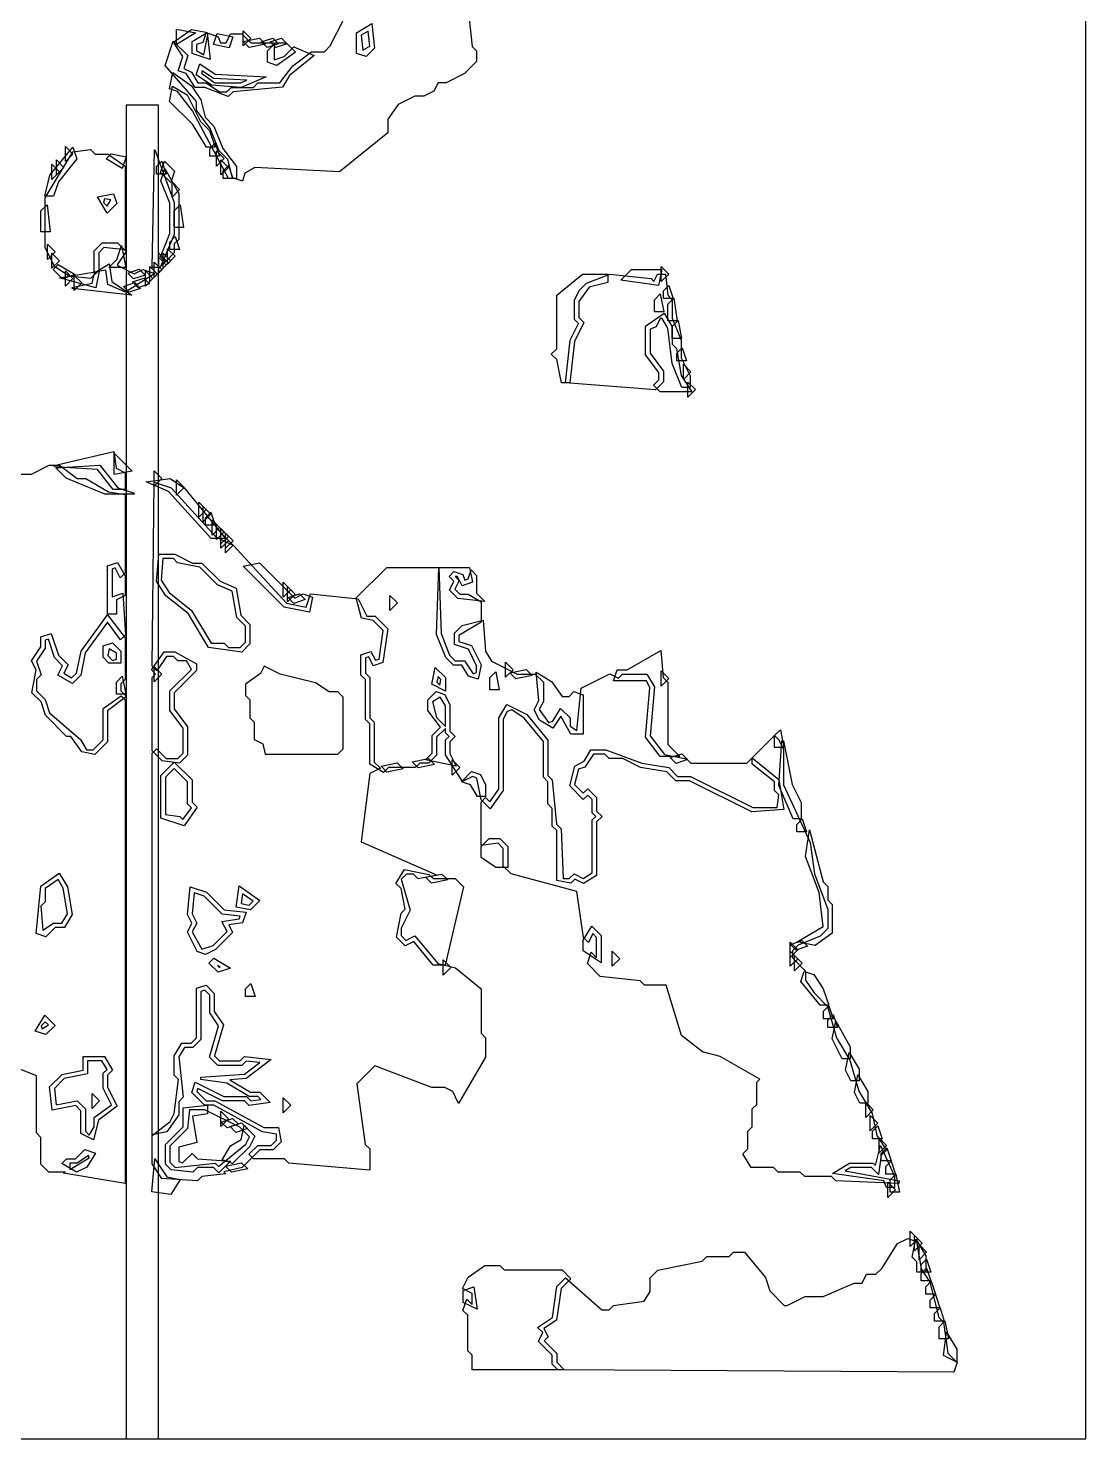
# Model space of a CAD drawing. Header units: millimetres. Extents: x 0 to 296, y 0 to 296.
# Drawn here: x 178.5 to 295.8, y 0 to 156.4 of the extents above; entities that cross this region are included whole.
import ezdxf

# ---------------------------------------------------------------- set-up
doc = ezdxf.new("R2010")
doc.units = ezdxf.units.MM
for name, color, linetype in [('CUT_OUTLINE', 5, 'Continuous'), ('CUT_SLOT', 1, 'Continuous'), ('ENG_D', 3, 'Continuous'), ('ENG_K', 2, 'Continuous'), ('ENG_L', 4, 'Continuous')]:
    doc.layers.add(name, color=color, linetype=linetype)

msp = doc.modelspace()

# ---------------------------------------------------------------- linework, layer by layer
at = {"layer": 'CUT_OUTLINE'}
msp.add_lwpolyline([(0, 0), (295.8, 0), (295.8, 295.8), (0, 295.8), (0, 0)], close=True, dxfattribs=at)
at = {"layer": 'CUT_SLOT'}
msp.add_lwpolyline([(189.42, 0), (192.99, 0), (192.99, 147.9), (189.42, 147.9), (189.42, 0)], close=True, dxfattribs=at)
at = {"layer": 'ENG_D'}
for points in [[(214.95, 153.64), (214.95, 155.93), (216.63, 156.94), (216.93, 154.22), (216, 153.29), (214.95, 153.64)], [(197.89, 154.86), (197.2, 154.63), (197.2, 153.96), (198.02, 153.47), (198.49, 155.87), (199.62, 155.49), (199.85, 154.8), (200.5, 154.8), (200.99, 155.79), (202.23, 155.79), (203.22, 154.8), (205.83, 154.8), (205.83, 152.93), (206.93, 153.29), (207.99, 154.36), (210.25, 153.39), (207.5, 151.19), (206.72, 149.89), (201.26, 149.39), (200.71, 148.85), (198.14, 149.87), (197.07, 149.87), (196.06, 151.39), (195.17, 151.69), (195.7, 153.29), (194.65, 154.87), (196.65, 156.3), (198.26, 155.98), (197.89, 154.86)], [(206.64, 155.33), (207.27, 154.7), (206.01, 154.28), (205.37, 154.91), (206.64, 155.33)], [(201.64, 139.77), (200.75, 139.77), (196.75, 147.27), (195.08, 149.42), (194.21, 149.71), (194.57, 151.53), (196.64, 150.05), (197.68, 148.5), (198.16, 146.55), (199.14, 145.58), (200.13, 143.09), (201.64, 141.08), (201.64, 139.77)], [(202.08, 150.37), (202.79, 150.67), (199.09, 150.86), (197.83, 151.71), (197.74, 151.45), (199.25, 150.37), (202.08, 150.37)], [(180.37, 137.8), (180.95, 140.13), (183.49, 143.23), (183.92, 141.94), (181.89, 139.4), (181.36, 137.8), (180.37, 137.8)], [(187.75, 142.5), (189.39, 142.17), (188.96, 140.88), (187.19, 141.94), (187.75, 142.5)], [(193.37, 141.7), (193.85, 140.26), (192.77, 140.26), (192.77, 141.1), (193.37, 141.7)], [(194.24, 133.65), (194.24, 137.01), (193.24, 139.51), (193.69, 140.87), (195.23, 138.11), (195.23, 133.01), (194.74, 132.52), (194.74, 131.53), (193.75, 130.54), (193.22, 131.08), (194.24, 133.65)], [(188, 138.08), (188.36, 136.99), (187.29, 135.92), (186.21, 137.72), (188, 138.08)], [(180.96, 133.85), (179.95, 133.85), (179.95, 136.17), (180.63, 136.85), (180.96, 133.85)], [(181.53, 131.63), (180.69, 130.79), (180.69, 132.47), (181.53, 131.63)], [(182.02, 130.65), (181.18, 129.81), (181.18, 131.49), (182.02, 130.65)], [(186.75, 132.62), (188.43, 132.62), (189.39, 131.66), (188.4, 130.19), (188.47, 130.11), (190.3, 129.2), (191.27, 129.68), (192.6, 129.24), (189.34, 127.16), (187.36, 128.01), (187.14, 129.61), (185.86, 129.36), (185.86, 131.73), (186.75, 132.62)], [(193.01, 131.49), (193.85, 130.65), (193.01, 129.81), (193.01, 131.49)], [(181.88, 130.22), (183.74, 129.1), (182.35, 128.64), (181.32, 129.66), (181.88, 130.22)], [(192.52, 128.82), (192.52, 130.5), (193.36, 129.66), (192.52, 128.82)], [(186.42, 129.47), (186.05, 127.63), (182, 128.73), (186.42, 129.47)], [(249.47, 123.17), (248.83, 124.24), (248.63, 124.24), (248.16, 123.3), (247.49, 123.07), (247.49, 120.38), (248.97, 118.4), (248.97, 117.23), (248.08, 116.34), (238.1, 117.11), (238.62, 121.84), (239.55, 123.7), (239.11, 124.14), (239.11, 126.27), (239.65, 127.34), (240.45, 128.15), (243.02, 129.17), (247.6, 128.66), (247.91, 128.35), (248.32, 129.17), (249.19, 129.17), (249.45, 126.82), (249.95, 126.31), (249.95, 124.29), (250.94, 121.82), (250.94, 119.86), (251.93, 117.89), (251.93, 116.6), (251.02, 116.6), (249.96, 119.25), (249.47, 123.17)], [(252.52, 116.35), (251.68, 115.51), (251.68, 117.19), (252.52, 116.35)], [(181.6, 107.69), (186.47, 107.98), (188.48, 105.47), (190.29, 104.86), (190.28, 104.76), (187.05, 104.76), (182.77, 106.53), (181.6, 107.69)], [(190.06, 107.32), (188.08, 106.93), (188.08, 109.3), (190.06, 107.32)], [(195.89, 105.44), (200.43, 99.83), (198.82, 99.83), (194.1, 105.05), (191.61, 106.12), (194.3, 106.5), (195.89, 105.44)], [(199.91, 98.75), (199.91, 100.43), (200.76, 99.59), (199.91, 98.75)], [(200.41, 99.94), (201.25, 99.09), (200.41, 98.25), (200.41, 99.94)], [(187.34, 96.81), (188.44, 97.17), (189.31, 95.71), (189.31, 93.52), (188.33, 93.03), (188.33, 91.45), (187.34, 91.45), (187.34, 96.81)], [(194.8, 98.11), (196.77, 97.12), (197.8, 97.12), (199.81, 95.11), (201.61, 94.34), (202.12, 91.32), (203.12, 90.32), (203.12, 88.15), (202.22, 87.25), (198.53, 87.77), (196.27, 91.53), (193.81, 93.5), (192.76, 95.09), (193.03, 98.11), (194.8, 98.11)], [(206.94, 92.21), (202.37, 96.78), (204.19, 97.14), (208.1, 93.23), (209.02, 93.69), (210.06, 93.34), (209.72, 91.66), (206.94, 92.21)], [(224.81, 78.78), (223.83, 77.79), (223.83, 75.82), (222.94, 74.94), (221.96, 74.94), (221.46, 74.44), (218.5, 74.44), (217.95, 73.89), (216.43, 74.8), (216.43, 79.27), (215.94, 79.76), (215.94, 84.2), (215.44, 84.7), (215.44, 86.95), (216.55, 87.32), (217.05, 86.33), (217.44, 86.46), (217.89, 89.64), (216.8, 90.73), (215.49, 91), (214.92, 93.25), (218.3, 96.63), (224.06, 96.63), (224.32, 89.29), (225.27, 86.91), (225.9, 86.28), (226.91, 86.28), (227.87, 84.84), (228.26, 84.97), (228.26, 85.72), (227.35, 87.55), (225.8, 88.07), (225.8, 89.34), (226.66, 90.2), (228.98, 90.78), (229.24, 87.34), (229.92, 86.22), (232.76, 84.8), (234.77, 84.8), (235.66, 83.91), (235.66, 81.78), (235.2, 80.88), (236.24, 79.42), (236.73, 79.58), (237.58, 81), (238.62, 79.97), (238.62, 79.02), (239.39, 78.55), (239.86, 83.23), (243.05, 84.83), (243.99, 84.36), (244.43, 84.8), (247.14, 84.8), (247.99, 83.38), (247.5, 77.97), (249.11, 75.9), (251.55, 75.41), (252.03, 74.94), (258.23, 74.94), (258.81, 75.52), (261.77, 73.1), (262.32, 69.78), (258.78, 69.51), (251.87, 72.96), (250.35, 72.96), (249.34, 73.97), (246.43, 74.45), (244.47, 75.43), (242.95, 75.43), (242.46, 75.92), (241.21, 75.92), (240.25, 74.48), (239.56, 74.25), (239.13, 72.55), (240.09, 71.59), (240.59, 72.08), (241.57, 71.1), (241.57, 69.62), (242.17, 69.02), (241.57, 68.43), (241.57, 62.47), (240.11, 61.59), (239.16, 62.07), (238.7, 61.6), (237.14, 61.92), (237.14, 67.44), (236.64, 67.93), (236.64, 69.9), (236.15, 70.4), (236.15, 72.86), (235.66, 73.36), (235.66, 77.31), (233.52, 79.93), (232.17, 80.83), (231.64, 80.65), (231.22, 79.81), (231.22, 71.9), (229.77, 69.87), (228.77, 70.87), (228.29, 73.27), (227.79, 73.44), (226.69, 72.89), (224.81, 75.85), (224.81, 77.5), (225.2, 77.9), (224.81, 78.29), (224.81, 78.78)], [(225.74, 95.1), (225.2, 95.64), (225.73, 96.17), (226.73, 95.84), (226.94, 95.22), (227.33, 95.35), (227.66, 96.35), (228.26, 95.75), (228.26, 93.77), (229.18, 92.86), (226.18, 93.19), (225.25, 94.12), (225.74, 95.1)], [(182.49, 84.89), (183.36, 84.37), (183.91, 84.92), (184.4, 87.36), (187.34, 91.37), (189.31, 88.83), (189.31, 84.2), (188.82, 83.71), (188.82, 82.93), (189.44, 82.31), (187.34, 80.73), (187.34, 77.3), (185.94, 75.9), (184.49, 76.19), (183.27, 77.9), (182.8, 77.9), (180.47, 80.23), (179.98, 81.71), (178.94, 82.74), (179.44, 85.26), (178.92, 86.29), (179.95, 87.83), (179.95, 88.92), (181.09, 89.3), (181.89, 86.9), (182.96, 85.83), (182.49, 84.89)], [(187.52, 87.61), (187.36, 86.85), (187.9, 86.31), (188.33, 86.45), (188.33, 87.12), (187.52, 87.61)], [(192.2, 85.26), (193.62, 87.26), (194.8, 87.26), (197.2, 85.93), (197.2, 85.19), (194.74, 82.72), (194.74, 80.94), (196.22, 78.96), (196.22, 75.82), (195.32, 74.92), (193.39, 75.2), (192.27, 76.31), (192.27, 84.41), (192.66, 84.8), (192.2, 85.26)], [(224.17, 83.57), (224.3, 84.22), (223.98, 84.54), (223.85, 83.89), (224.17, 83.57)], [(248.72, 83.46), (248.72, 85.15), (249.56, 84.3), (248.72, 83.46)], [(224.81, 78.98), (224.81, 81.28), (224.23, 82.24), (223.37, 81.72), (223.8, 79.99), (224.81, 78.98)], [(261.94, 78.64), (262.33, 76.66), (261.29, 76.66), (261.29, 78), (261.94, 78.64)], [(262.11, 77.39), (262.28, 77.4), (263.25, 72.55), (264.25, 70.56), (264.25, 68.77), (263.35, 68.77), (261.78, 72.43), (262.11, 77.39)], [(197.28, 70.03), (195.82, 67.99), (193.26, 68.84), (193.26, 73.56), (194.74, 75.04), (196.71, 73.07), (196.71, 70.6), (197.28, 70.03)], [(263.76, 67.3), (263.76, 68.14), (264.36, 68.74), (264.84, 67.3), (263.76, 67.3)], [(267.21, 61.23), (267.21, 59.76), (267.7, 59.26), (267.7, 56.08), (265.79, 54.71), (263.82, 55.1), (266.7, 56.82), (266.23, 60.58), (264.74, 64.56), (265.16, 67.54), (265.17, 67.54), (266.69, 61.75), (267.21, 61.23)], [(230.83, 66.56), (231.71, 65.67), (231.71, 63.35), (230.41, 63.35), (228.76, 64.45), (228.76, 65.67), (229.64, 66.56), (230.83, 66.56)], [(182.89, 61.22), (183.41, 58.13), (182.55, 56.7), (181.53, 56.7), (180.51, 55.67), (179.44, 56.03), (179.96, 61.27), (181.99, 62.72), (182.89, 61.22)], [(225.9, 62.12), (226.81, 61.21), (224.76, 52.51), (223.46, 52.51), (221.29, 55.15), (220.33, 54.67), (219.37, 55.63), (219.9, 58.3), (220.35, 58.75), (219.9, 61.01), (219.32, 61.59), (220.25, 63.13), (222.96, 62.59), (223.43, 62.12), (225.9, 62.12)], [(196.49, 61.22), (198.32, 60.61), (200.27, 58.66), (202.71, 58.39), (202.32, 57.21), (200.78, 56.99), (201.2, 56.15), (199.32, 54.27), (198.21, 53.72), (197.27, 54.03), (196.19, 56.2), (196.68, 57.19), (196.21, 58.13), (196.49, 61.22)], [(201.61, 58.96), (201.95, 61.32), (204.24, 59.69), (203.2, 58.65), (201.61, 58.96)], [(240.09, 54.1), (240.09, 55.29), (241.03, 56.85), (242.07, 55.81), (242.07, 52.78), (240.09, 54.1)], [(263.02, 53.39), (263.02, 55.07), (263.86, 54.23), (263.02, 53.39)], [(263.69, 54.2), (263.06, 54.83), (264.32, 55.25), (264.95, 54.62), (263.69, 54.2)], [(199.6, 51.73), (198.58, 52.75), (199.14, 53.31), (200.99, 52.19), (199.6, 51.73)], [(243.3, 54.09), (244.14, 53.24), (243.3, 52.4), (243.3, 54.09)], [(263.02, 52.4), (263.02, 54.09), (263.86, 53.24), (263.02, 52.4)], [(263.51, 53.59), (264.35, 52.75), (263.51, 51.91), (263.51, 53.59)], [(224.56, 51.42), (224.56, 53.1), (225.41, 52.26), (224.56, 51.42)], [(264.59, 51.83), (265.64, 51.48), (266.69, 49.9), (267.31, 48.07), (266.35, 48.07), (264.22, 50.73), (264.59, 51.83)], [(200.25, 29.59), (200.45, 29.39), (197.81, 29.1), (197.3, 28.59), (193.37, 28.85), (192.27, 30.49), (192.27, 33.65), (194.3, 35.17), (194.74, 36.06), (195.22, 39.84), (194.74, 40.32), (194.74, 42.47), (195.58, 43.88), (196.61, 43.88), (197.2, 44.47), (197.2, 49.97), (198.26, 50.32), (199.17, 49.4), (199.17, 47.4), (200.18, 45.89), (199.21, 42.47), (199.77, 41.91), (202.03, 41.91), (202.54, 42.41), (205.47, 42.08), (202.72, 39.94), (200.91, 39.82), (203.19, 38.45), (204.21, 38.45), (205.37, 37.29), (203.03, 36.96), (202.52, 37.47), (200.1, 37.47), (197.35, 38.85), (197.24, 38.52), (198.29, 37.47), (199.24, 37.47), (204.66, 34.51), (206.28, 34.51), (206.59, 32.95), (205.69, 32.05), (204.21, 32.05), (202.26, 30.1), (200.25, 29.59)], [(203.23, 50.5), (203.71, 49.05), (202.63, 49.05), (202.63, 49.9), (203.23, 50.5)], [(179.33, 45.22), (180.39, 46.99), (181.53, 45.85), (180.51, 44.83), (179.33, 45.22)], [(266.72, 47.43), (267.32, 48.03), (267.8, 46.59), (266.72, 46.59), (266.72, 47.43)], [(268.29, 45.6), (267.21, 45.6), (267.21, 46.44), (267.81, 47.05), (268.29, 45.6)], [(269.67, 43.45), (269.67, 42.15), (268.78, 42.15), (267.69, 44.34), (268.09, 46.31), (269.67, 43.45)], [(188.39, 36.9), (186.33, 35.35), (185.78, 33.17), (184.38, 33.87), (184.38, 36.38), (183.81, 36.95), (181.21, 36.43), (180.92, 39.04), (182.29, 40.41), (184.63, 40.88), (184.63, 42.4), (186.99, 42.4), (187.9, 40.88), (187.34, 40.32), (187.34, 39.01), (188.39, 36.9)], [(270.66, 40.99), (270.66, 39.69), (269.77, 39.69), (269.17, 40.88), (269.56, 42.83), (270.66, 40.99)], [(271.65, 37.22), (270.75, 37.22), (270.16, 38.42), (270.54, 40.36), (271.65, 38.52), (271.65, 37.22)], [(206.82, 36.13), (206.82, 37.82), (207.66, 36.98), (206.82, 36.13)], [(199.66, 30.18), (202.67, 32.69), (203.07, 33.48), (201.99, 34.55), (198.13, 36.48), (196.44, 36.48), (196.21, 34.4), (194.24, 32.44), (194.24, 30.67), (194.83, 30.08), (199.27, 30.58), (199.66, 30.18)], [(272.24, 36.48), (271.4, 35.64), (271.4, 37.32), (272.24, 36.48)], [(271.89, 34.16), (271.89, 35.85), (272.73, 35), (271.89, 34.16)], [(272.14, 33.28), (272.14, 34.12), (272.74, 34.72), (273.22, 33.28), (272.14, 33.28)], [(273.72, 32.54), (272.88, 31.7), (272.88, 33.38), (273.72, 32.54)], [(182.26, 30.52), (182.8, 31.06), (183.79, 31.06), (184.81, 32.08), (185.99, 31.69), (185.05, 30.13), (183.88, 29.55), (182.26, 30.52)], [(272.5, 30.31), (273.06, 32.54), (274.6, 29.14), (274.6, 27.85), (273.69, 27.85), (273.43, 28.62), (267.72, 29.43), (269.61, 30.57), (272.24, 30.57), (272.5, 30.31)], [(277.17, 22.19), (276.33, 21.34), (276.33, 23.03), (277.17, 22.19)], [(278.06, 18.49), (277.07, 18.49), (277.07, 19.62), (276.56, 20.13), (276.95, 22.12), (278.06, 20.28), (278.06, 18.49)], [(237.14, 8.48), (237.98, 7.64), (227.77, 7.64), (227.77, 9.27), (227.28, 9.76), (227.28, 13.7), (226.75, 14.23), (227.17, 15.49), (227.77, 14.89), (227.77, 16.12), (226.7, 16.65), (227.33, 17.91), (229.17, 19.23), (230.83, 19.23), (231.32, 18.73), (237.73, 18.73), (238.72, 17.75), (237.62, 16.65), (237.12, 13.17), (235.73, 12.24), (236.2, 11.29), (235.76, 10.85), (237.14, 9.47), (237.14, 8.48)], [(278.16, 18.94), (278.64, 17.5), (277.56, 17.5), (277.56, 18.34), (278.16, 18.94)], [(279.14, 16.02), (278.06, 16.02), (278.06, 16.86), (278.66, 17.47), (279.14, 16.02)], [(278.55, 15.39), (279.15, 15.99), (279.63, 14.54), (278.55, 14.54), (278.55, 15.39)], [(279.04, 13.06), (279.04, 13.91), (279.64, 14.51), (280.12, 13.06), (279.04, 13.06)], [(280.18, 13.07), (280.57, 11.09), (279.53, 11.09), (279.53, 12.43), (280.18, 13.07)], [(281.51, 9.93), (281.51, 8.48), (280.01, 9.23), (280.37, 11.81), (281.51, 9.93)]]:
    msp.add_lwpolyline(points, close=True, dxfattribs=at)
at = {"layer": 'ENG_K'}
for points in [[(227.27, 158.86), (227.76, 154.42), (228.26, 153.92), (228.26, 152.73), (226.93, 151.4), (224.87, 150.37), (223.98, 150.37), (223.52, 149.44), (222.4, 148.89), (221.42, 148.89), (219.55, 147.96), (218.4, 146.34), (218.4, 144.83), (213.06, 140.5), (203.67, 141), (202.58, 140.34), (202.29, 139.46), (201.19, 139.82), (200.68, 141.86), (199.7, 142.83), (198.71, 145.32), (197.2, 147.33), (197.2, 148.3), (193.72, 152.28), (194.63, 155.01), (196.25, 153.39), (195.78, 151.97), (196.64, 151.54), (197.34, 150.37), (198.26, 150.37), (199.74, 149.38), (200.55, 149.38), (201.04, 149.87), (203.51, 149.87), (204, 150.37), (206.45, 150.37), (206.45, 150.37), (207.87, 152.27), (209.94, 153.82), (211.4, 153.82), (212.04, 154.46), (213.53, 157.45)], [(177.38, 106.98), (178.9, 106.98), (180.88, 107.97), (182, 107.97), (183.97, 106.49), (184.95, 106.49), (187.43, 105), (189.31, 104.73), (189.31, 96.03), (188.75, 95.47), (188.2, 96.57), (187.84, 96.45), (187.84, 93.36), (189.05, 93.76), (189.32, 89.14), (188.79, 88.61), (187.34, 90.55), (184.86, 87.16), (184.37, 84.68), (183.44, 83.75), (181.84, 84.7), (182.36, 85.73), (181.46, 86.64), (180.78, 88.68), (180.44, 88.56), (180.44, 87.68), (179.48, 86.24), (179.98, 84.73), (179.45, 84.2), (179.45, 82.93), (180.41, 81.97), (180.9, 80.5), (184.33, 77.56), (185.02, 76.42), (185.76, 76.42), (186.85, 77.5), (186.85, 80.98), (188.85, 82.41), (189.31, 81.94), (189.31, 28.3), (182.45, 29.45), (182.67, 29.58), (180.83, 29.58), (179.95, 30.46), (179.95, 33.42), (179.45, 33.92), (179.45, 40.26), (176.8, 41.32)]]:
    msp.add_lwpolyline(points, dxfattribs=at)
for points in [[(197.14, 155.91), (194.98, 154.62), (194.98, 156.34), (197.14, 155.91)], [(201.22, 155.48), (200.82, 154.27), (199.1, 154.62), (199.5, 155.83), (201.22, 155.48)], [(215.46, 155.66), (215.65, 153.98), (216.41, 154.44), (216.23, 156.12), (215.46, 155.66)], [(208.18, 153.79), (206.12, 152.31), (205.09, 152.65), (205.09, 153.92), (205.97, 154.8), (207.16, 154.8), (208.18, 153.79)], [(185.97, 142.48), (187.42, 142.48), (189.31, 141.13), (189.31, 131.85), (186.94, 132.11), (186.36, 131.53), (186.36, 129.56), (185.46, 128.66), (183.07, 128.93), (181.48, 129.98), (180.44, 132.07), (180.44, 137.62), (183.49, 142.71), (185.46, 142.99), (185.97, 142.48)], [(194.74, 133.55), (193.17, 129.91), (192.27, 129.91), (192.54, 142.95), (192.58, 142.96), (194.74, 137.1), (194.74, 133.55)], [(187.01, 137.51), (186.89, 137.12), (187.29, 136.71), (187.69, 137.38), (187.01, 137.51)], [(188.88, 132.34), (189.37, 129.91), (187.49, 129.91), (188.36, 130.78), (188.88, 132.34)], [(190.23, 128.64), (189.6, 129.28), (190.86, 129.7), (191.5, 129.06), (190.23, 128.64)], [(239.6, 124.34), (240.15, 123.79), (239.1, 121.7), (238.59, 117.09), (237.67, 117.09), (237.16, 119.68), (236.54, 120.29), (237.14, 120.89), (237.14, 126.82), (240.01, 129.17), (242.81, 129.17), (242.81, 128.24), (240.74, 127.72), (239.6, 126.13), (239.6, 124.34)], [(245.42, 129.66), (248.78, 129.66), (248.42, 127.9), (244.25, 128.5), (245.42, 129.66)], [(249.02, 124.98), (247.98, 124.98), (247.98, 126.31), (248.63, 126.96), (249.02, 124.98)], [(250.43, 120.91), (250.93, 117.92), (252.14, 116.1), (248.62, 116.1), (247.88, 116.84), (248.48, 117.44), (248.48, 118.24), (247, 120.21), (247, 123.38), (249.04, 124.84), (249.95, 123.32), (249.95, 121.38), (250.43, 120.91)], [(187.96, 105.26), (186.23, 107.48), (181.44, 107.8), (181.43, 107.93), (188.04, 109.5), (188.31, 107.64), (189.31, 107.13), (189.31, 105.26), (187.96, 105.26)], [(192.77, 76.52), (193.85, 75.43), (195.13, 75.43), (195.72, 76.03), (195.72, 78.8), (194.24, 80.77), (194.24, 82.93), (196.65, 85.33), (196.08, 86.28), (195.13, 86.28), (194.64, 86.77), (193.88, 86.77), (192.8, 85.15), (192.27, 85.68), (192.52, 106.09), (194.38, 105.47), (199.33, 100.03), (201.3, 99.05), (207.19, 92.66), (209.36, 92.23), (209.85, 93.69), (215.11, 93.16), (216.09, 91.21), (217.03, 91.21), (218.42, 89.81), (217.88, 86.09), (216.8, 85.73), (216.31, 86.71), (215.94, 86.59), (215.94, 84.9), (216.43, 84.41), (216.43, 79.97), (216.92, 79.48), (216.92, 75.04), (217.59, 74.38), (216.41, 73.79), (215.46, 66.21), (223.9, 62.52), (221.77, 62.1), (221.26, 62.61), (220.48, 62.61), (219.91, 62.05), (220.88, 58.64), (219.88, 56.64), (219.88, 55.81), (220.42, 55.27), (221.42, 55.77), (223.96, 52.72), (225.91, 52.24), (228.76, 49.91), (228.76, 44.97), (229.25, 44.47), (229.25, 42.33), (226.27, 37.2), (225.61, 38.52), (224.75, 38.95), (223.29, 38.95), (216.98, 41.37), (214.97, 39.35), (215.92, 32.65), (216.43, 32.15), (216.43, 29.8), (207.45, 30.57), (206.96, 31.06), (203.51, 31.06), (203.02, 31.55), (204, 32.54), (205.48, 32.54), (206.08, 33.13), (206.08, 33.8), (204.52, 34.03), (199.11, 36.98), (198.09, 36.98), (196.67, 38.39), (197.06, 39.54), (200.22, 37.96), (202.73, 37.96), (203.21, 37.48), (204.32, 37.64), (204, 37.96), (203.05, 37.96), (200.57, 39.45), (197.69, 39.86), (197.7, 40.1), (202.53, 40.42), (204.21, 41.73), (202.72, 41.89), (202.23, 41.41), (199.57, 41.41), (198.65, 42.33), (199.65, 45.81), (198.68, 47.25), (198.68, 49.2), (198.12, 49.76), (197.7, 49.62), (197.7, 44.27), (196.81, 43.38), (195.86, 43.38), (195.24, 42.34), (195.74, 37.87), (195.23, 37.37), (195.23, 35.91), (193.9, 34.04), (192.27, 33.72), (192.27, 76.03), (192.77, 76.52)], [(200.76, 87.76), (202.03, 87.76), (202.63, 88.35), (202.63, 90.12), (201.66, 91.09), (201.17, 93.99), (199.53, 94.7), (197.57, 96.65), (195.11, 97.14), (194.64, 97.62), (193.48, 97.62), (193.27, 95.21), (194.18, 93.84), (196.65, 91.86), (198.82, 88.25), (200.26, 88.25), (200.76, 87.76)], [(231.47, 84.45), (231.47, 86.13), (232.31, 85.29), (231.47, 84.45)], [(249.46, 77.01), (250.8, 75.68), (248.6, 75.68), (246.99, 77.82), (247.48, 83.27), (247.09, 84.06), (243.45, 84.06), (243.86, 85.29), (244.96, 85.29), (248.69, 87.42), (248.96, 84.42), (249.46, 83.91), (249.46, 77.01)], [(188.33, 82.58), (188.33, 83.91), (188.97, 84.56), (189.37, 82.58), (188.33, 82.58)], [(193.36, 84.8), (192.52, 83.96), (192.52, 85.64), (193.36, 84.8)], [(211.92, 82.83), (210.41, 83.83), (206.48, 84.81), (204.71, 85.7), (204.3, 84.88), (202.63, 83.68), (202.63, 82.43), (203.12, 81.94), (203.12, 79.97), (203.61, 79.48), (203.61, 77.55), (204.57, 77.08), (204.8, 75.92), (212.88, 75.92), (213.47, 76.52), (213.47, 82.23), (212.88, 82.83), (211.92, 82.83)], [(224.81, 84.41), (224.81, 82.92), (223.3, 83.67), (223.67, 85.54), (224.81, 84.41)], [(232.62, 84.28), (231.95, 84.95), (233.77, 85.31), (234.43, 84.65), (232.62, 84.28)], [(225.3, 77.3), (225.3, 75.98), (226, 74.6), (222.59, 75.28), (223.33, 76.03), (223.33, 78), (224.24, 78.9), (222.84, 80.77), (222.84, 81.94), (223.76, 82.86), (224.74, 82.53), (225.3, 81.4), (225.3, 78.49), (225.9, 77.9), (225.3, 77.3)], [(237.13, 68.15), (237.62, 67.65), (237.87, 62.12), (238.51, 62.12), (239.06, 62.67), (240.08, 62.15), (241.08, 62.75), (241.08, 68.63), (241.47, 69.02), (241.08, 69.41), (241.08, 70.89), (240.59, 71.38), (240.09, 70.89), (238.59, 72.4), (239.14, 74.61), (240.17, 75.13), (240.94, 76.42), (242.6, 76.42), (246.57, 74.93), (249.58, 74.43), (250.55, 73.46), (251.98, 73.46), (258.89, 70.01), (261.57, 70.01), (261.77, 71.4), (261.29, 71.88), (261.29, 72.85), (258.83, 74.82), (258.83, 75.53), (261.29, 78), (261.74, 77.55), (262.28, 76.47), (262.28, 72.53), (265.23, 66.13), (265.72, 62.67), (267.21, 58.71), (267.21, 56.59), (266.36, 55.75), (263.9, 54.76), (263.27, 54.13), (263.27, 53.35), (264.74, 51.87), (264.74, 50.85), (265.68, 49.46), (267.18, 47.95), (268.18, 44.47), (269.66, 42), (270.64, 38.55), (272.13, 36.08), (272.62, 33.62), (273.69, 32.01), (273.11, 31.44), (272.81, 29.3), (272.04, 30.07), (269.74, 30.07), (269.13, 29.71), (275.11, 28.62), (275.07, 28.3), (268.09, 28.6), (267.6, 29.09), (264.64, 29.09), (264.15, 29.58), (261.68, 29.58), (261.19, 30.07), (258.69, 30.07), (257.78, 31.59), (258.34, 32.15), (258.34, 34.12), (258.83, 34.61), (258.83, 36.58), (259.32, 37.08), (259.32, 39.54), (259.66, 39.88), (255.28, 42.41), (253.3, 42.91), (250.97, 44.72), (249.28, 50.29), (246.89, 50.29), (246.39, 50.79), (241.95, 51.28), (240.55, 52.69), (240.97, 53.95), (241.57, 53.35), (241.57, 55.61), (241.15, 56.03), (240.65, 55.05), (240.11, 55.59), (239.38, 60.69), (232.08, 62.64), (231.22, 63.5), (231.22, 65.47), (230.64, 66.05), (228.76, 65.78), (228.76, 70.6), (229.25, 71.1), (229.71, 70.63), (230.73, 72.06), (230.73, 79.94), (231.62, 81.42), (233.84, 80.31), (236.15, 77.49), (236.15, 73.56), (236.63, 73.08), (237.13, 68.15)], [(223.59, 74.79), (221.77, 74.42), (221.11, 75.09), (222.92, 75.45), (223.59, 74.79)], [(225.55, 75.29), (226.39, 74.44), (225.55, 73.6), (225.55, 75.29)], [(249.74, 75.54), (251.01, 75.96), (251.64, 75.32), (250.38, 74.9), (249.74, 75.54)], [(196.22, 72.86), (194.74, 74.34), (193.75, 73.36), (193.75, 69.23), (195.35, 69.01), (195.69, 68.66), (196.63, 69.98), (196.22, 70.4), (196.22, 72.86)], [(217.66, 74.6), (219.47, 74.96), (220.13, 74.29), (218.32, 73.93), (217.66, 74.6)], [(226.57, 72.86), (227.7, 73.99), (228.68, 73.66), (229.25, 72.53), (229.25, 71.24), (228.37, 71.24), (227.6, 72.51), (226.57, 72.86)], [(225.06, 61.97), (223.25, 61.6), (222.59, 62.27), (224.4, 62.63), (225.06, 61.97)], [(182.89, 58.22), (182.42, 61.05), (181.85, 62.01), (180.44, 61.01), (180.44, 59.55), (179.96, 59.07), (180.16, 56.39), (181.35, 57.19), (182.27, 57.19), (182.89, 58.22)], [(201.95, 57.66), (202.05, 57.96), (200.05, 58.19), (198.06, 60.18), (196.93, 60.55), (196.71, 58.22), (197.23, 57.19), (196.74, 56.21), (197.81, 54.28), (199.04, 54.69), (200.6, 56.25), (200.03, 57.38), (201.95, 57.66)], [(202.16, 59.36), (203.04, 59.18), (203.48, 59.62), (202.32, 60.45), (202.16, 59.36)], [(199.53, 52.5), (199.73, 52.29), (199.82, 52.32), (199.53, 52.5)], [(179.98, 45.78), (180.08, 45.48), (180.78, 45.9), (180.44, 46.24), (179.98, 45.78)], [(185.32, 33.68), (185.86, 34.58), (185.86, 35.62), (187.77, 37.05), (186.85, 38.89), (186.85, 40.53), (187.28, 40.96), (186.71, 41.91), (185.12, 41.91), (185.12, 40.47), (182.53, 39.95), (181.44, 38.86), (181.64, 37.02), (183.97, 37.49), (184.88, 36.58), (184.88, 34.12), (185.32, 33.68)], [(183.15, 29.87), (185.32, 31.17), (185.24, 31.41), (183.97, 30.57), (183.15, 30.57), (183.15, 29.87)], [(194.37, 27.09), (192.25, 27.4), (192.58, 31.04), (193.9, 29.06), (195.38, 28.77), (194.37, 27.09)], [(201.07, 29.56), (200.4, 30.22), (202.21, 30.59), (202.88, 29.92), (201.07, 29.56)], [(273.87, 28.45), (274.71, 27.61), (273.87, 26.77), (273.87, 28.45)], [(277.55, 18.83), (278.53, 17.36), (279.51, 13.44), (280.01, 12.93), (280.51, 9.48), (281.54, 8.45), (281.19, 7.39), (237.28, 7.64), (236.64, 8.28), (236.64, 9.27), (235.11, 10.8), (235.6, 11.78), (235.02, 12.36), (236.66, 13.46), (237.15, 16.88), (238.11, 17.84), (242.16, 14.3), (242.95, 14.3), (243.43, 14.78), (246.85, 15.26), (247.49, 16.34), (247.49, 17.85), (248.35, 18.71), (253.28, 19.7), (253.8, 20.21), (256.26, 20.21), (256.75, 20.71), (257.96, 20.71), (260.28, 17.87), (260.77, 16.4), (262.38, 14.79), (262.71, 14.79), (264.69, 15.78), (266.67, 15.78), (270.12, 17.26), (271, 17.26), (271.49, 18.24), (272.53, 18.24), (273.18, 18.89), (274.93, 21.64), (276.06, 22.2), (277.04, 21.88), (277.55, 18.83)], [(226.78, 16.45), (227.97, 16.84), (228.33, 14.36), (226.78, 15.13), (226.78, 16.45)]]:
    msp.add_lwpolyline(points, close=True, dxfattribs=at)
at = {"layer": 'ENG_L'}
for points in [[(198.72, 152.97), (196.71, 153.64), (196.71, 154.94), (198.39, 155.95), (198.72, 152.97)], [(203.04, 154.29), (202.37, 154.96), (204.19, 155.32), (204.85, 154.65), (203.04, 154.29)], [(203.22, 155.3), (202.38, 154.46), (202.38, 156.14), (203.22, 155.3)], [(206.29, 154.7), (205.02, 154.28), (204.39, 154.91), (205.65, 155.33), (206.29, 154.7)], [(199.26, 151.35), (204.93, 151.05), (202.17, 149.87), (198.85, 150.13), (197.16, 151.25), (197.56, 152.48), (199.26, 151.35)], [(199.27, 143.22), (198.3, 143.22), (196.76, 145.78), (194.22, 148.31), (194.56, 150.02), (196.16, 149.06), (197.65, 146.08), (198.65, 145.08), (199.27, 143.22)], [(182.66, 141.64), (182.66, 143.32), (183.5, 142.48), (182.66, 141.64)], [(198.68, 142.23), (198.68, 143.07), (199.28, 143.67), (199.76, 142.23), (198.68, 142.23)], [(199.42, 141.14), (199.42, 142.83), (200.26, 141.99), (199.42, 141.14)], [(181.18, 139.67), (181.18, 141.35), (182.02, 140.51), (181.18, 139.67)], [(182.51, 141), (181.67, 140.16), (181.67, 141.84), (182.51, 141)], [(194.77, 140.57), (194.35, 139.31), (193.22, 140.44), (193.64, 141.7), (194.77, 140.57)], [(199.91, 141.84), (200.76, 141), (199.91, 140.16), (199.91, 141.84)], [(200.16, 140.61), (200.76, 141.21), (201.24, 139.77), (200.16, 139.77), (200.16, 140.61)], [(194.49, 137.69), (194.49, 139.38), (195.33, 138.53), (194.49, 137.69)], [(194.74, 134.34), (194.74, 136.17), (195.4, 136.84), (195.76, 134.34), (194.74, 134.34)], [(194.24, 132.72), (194.85, 133.32), (195.33, 131.88), (194.24, 131.88), (194.24, 132.72)], [(193.51, 129.81), (193.51, 131.49), (194.35, 130.65), (193.51, 129.81)], [(194.84, 131.14), (194, 130.3), (194, 131.98), (194.84, 131.14)], [(187.53, 130.31), (187.82, 128.33), (190.05, 126.84), (183.4, 127.58), (183.4, 127.69), (185.65, 128.14), (185.89, 129.32), (187.53, 130.31)], [(192.03, 130.01), (192.87, 129.17), (192.03, 128.33), (192.03, 130.01)], [(193.01, 131), (193.85, 130.15), (193.01, 129.31), (193.01, 131)], [(248.72, 128.33), (248.72, 130.01), (249.56, 129.17), (248.72, 128.33)], [(182.66, 127.83), (182.66, 129.52), (183.5, 128.67), (182.66, 127.83)], [(184.49, 128.18), (183.64, 127.34), (183.64, 129.02), (184.49, 128.18)], [(190.09, 128.29), (191.35, 128.71), (191.99, 128.07), (190.73, 127.65), (190.09, 128.29)], [(192.37, 128.67), (191.53, 127.83), (191.53, 129.52), (192.37, 128.67)], [(191, 127.58), (189.74, 127.16), (189.1, 127.8), (190.37, 128.22), (191, 127.58)], [(250.05, 126.46), (248.97, 126.46), (248.97, 127.3), (249.57, 127.9), (250.05, 126.46)], [(250.49, 123.99), (249.46, 123.99), (249.46, 125.82), (250.13, 126.49), (250.49, 123.99)], [(250.99, 122.02), (249.95, 122.02), (249.95, 123.35), (250.6, 124), (250.99, 122.02)], [(251.53, 119.55), (250.45, 119.55), (250.45, 120.4), (251.05, 121), (251.53, 119.55)], [(252.03, 118.32), (251.19, 117.48), (251.19, 119.16), (252.03, 118.32)], [(192.52, 107.33), (193.36, 106.49), (192.52, 105.65), (192.52, 107.33)], [(194.98, 104.66), (194.98, 106.35), (195.83, 105.5), (194.98, 104.66)], [(197.45, 103.88), (198.29, 103.04), (197.45, 102.2), (197.45, 103.88)], [(198.78, 102.55), (197.94, 101.7), (197.94, 103.39), (198.78, 102.55)], [(198.19, 102.15), (198.79, 102.76), (199.27, 101.31), (198.19, 101.31), (198.19, 102.15)], [(198.93, 101.91), (199.77, 101.07), (198.93, 100.22), (198.93, 101.91)], [(200.26, 100.57), (199.42, 99.73), (199.42, 101.41), (200.26, 100.57)], [(199.91, 99.24), (199.91, 100.92), (200.76, 100.08), (199.91, 99.24)], [(200.41, 100.43), (201.25, 99.59), (200.41, 98.75), (200.41, 100.43)], [(225.9, 95.64), (226.34, 95.2), (225.85, 94.21), (226.39, 93.67), (227.34, 93.67), (228.76, 92.82), (228.76, 90.57), (226.29, 89.09), (226.29, 88.43), (227.7, 87.96), (228.77, 85.82), (228.45, 84.23), (227.36, 84.59), (226.64, 85.78), (225.69, 85.78), (224.85, 86.63), (223.82, 89.19), (224.08, 96.63), (227.48, 96.63), (227.81, 94.99), (226.66, 94.6), (226.14, 95.64), (225.9, 95.64)], [(206.82, 93.32), (206.82, 95.01), (207.66, 94.16), (206.82, 93.32)], [(207.31, 94.51), (208.15, 93.67), (207.31, 92.83), (207.31, 94.51)], [(207.98, 92.65), (207.35, 93.29), (208.61, 93.71), (209.24, 93.07), (207.98, 92.65)], [(218.65, 91.84), (218.65, 93.53), (219.49, 92.69), (218.65, 91.84)], [(186.85, 86.67), (186.85, 87.93), (187.9, 88.28), (188.82, 87.36), (188.82, 86.03), (187.49, 86.03), (186.85, 86.67)], [(229.74, 84.41), (230.39, 85.05), (230.78, 83.07), (229.74, 83.07), (229.74, 84.41)], [(237.76, 82.33), (238.51, 82.33), (239.04, 82.86), (240.09, 82.51), (240.09, 78.14), (238.72, 78.14), (237.61, 80.13), (236.72, 78.8), (235.22, 79.69), (234.64, 80.85), (235.16, 81.89), (234.87, 85.01), (236.57, 84), (237.76, 82.33)], [(185.62, 38.31), (186.46, 37.47), (185.62, 36.63), (185.62, 38.31)], [(200.96, 30.77), (199.67, 29.48), (199.07, 30.07), (197.3, 30.07), (196.8, 29.57), (194.38, 29.84), (193.75, 30.46), (193.75, 32.64), (195.72, 34.61), (195.72, 36.7), (198.44, 37), (198.44, 36.02), (196.75, 35.78), (197.24, 32.85), (195.23, 32.35), (195.23, 30.74), (195.66, 30.6), (196.71, 31.65), (197.31, 31.05), (200.96, 30.77)], [(200.76, 35.5), (199.91, 34.65), (199.91, 36.34), (200.76, 35.5)], [(199.95, 35.11), (201.21, 35.53), (201.85, 34.9), (200.59, 34.47), (199.95, 35.11)], [(200.04, 30.92), (200.97, 32.47), (202.16, 33.19), (202.47, 34.76), (203.67, 33.57), (203.07, 32.39), (201.21, 30.53), (200.04, 30.92)], [(202.2, 35.04), (202.84, 34.4), (201.57, 33.98), (200.94, 34.62), (202.2, 35.04)], [(273.73, 32.26), (274.21, 30.81), (273.13, 30.81), (273.13, 31.65), (273.73, 32.26)], [(273.62, 30.18), (274.22, 30.78), (274.7, 29.33), (273.62, 29.33), (273.62, 30.18)], [(275.15, 27.36), (274.11, 27.36), (274.11, 28.7), (274.76, 29.34), (275.15, 27.36)], [(276.82, 20.85), (276.82, 22.53), (277.66, 21.69), (276.82, 20.85)], [(278.16, 20.71), (277.32, 19.86), (277.32, 21.55), (278.16, 20.71)], [(278.16, 19.93), (278.64, 18.49), (277.56, 18.49), (277.56, 19.33), (278.16, 19.93)]]:
    msp.add_lwpolyline(points, close=True, dxfattribs=at)

doc.saveas('drawing.dxf')
